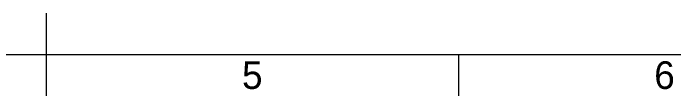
# Model space of a CAD drawing. Header units: millimetres. Extents: x 15 to 415, y 5 to 292.
# Drawn here: x 211 to 291.1, y 5 to 15 of the extents above; entities that cross this region are included whole.
import ezdxf

# ---------------------------------------------------------------- set-up
doc = ezdxf.new("R2010")
doc.units = ezdxf.units.MM
doc.layers.add('Border', color=7, linetype='Continuous')
doc.styles.add('Shapr0', font='txt', dxfattribs={"height": 3.3495})

msp = doc.modelspace()

# ---------------------------------------------------------------- linework, layer by layer
at = {"layer": 'Border', "linetype": 'Continuous', "lineweight": 15}
for p, q in [((215, 15), (215, 5)), ((20, 10), (410, 10)), ((265, 10), (265, 5))]:
    msp.add_line(p, q, dxfattribs=at)

# ---------------------------------------------------------------- texts
at = {"layer": 'Border', "linetype": 'Continuous', "lineweight": 15, "char_height": 3.3495, "width": 3.3495, "attachment_point": 2, "style": 'Shapr0'}
for s, insert in [('5', (240, 9.1747)), ('6', (290, 9.1747))]:
    msp.add_mtext(s, dxfattribs=dict(at, insert=insert))

doc.saveas('drawing.dxf')
